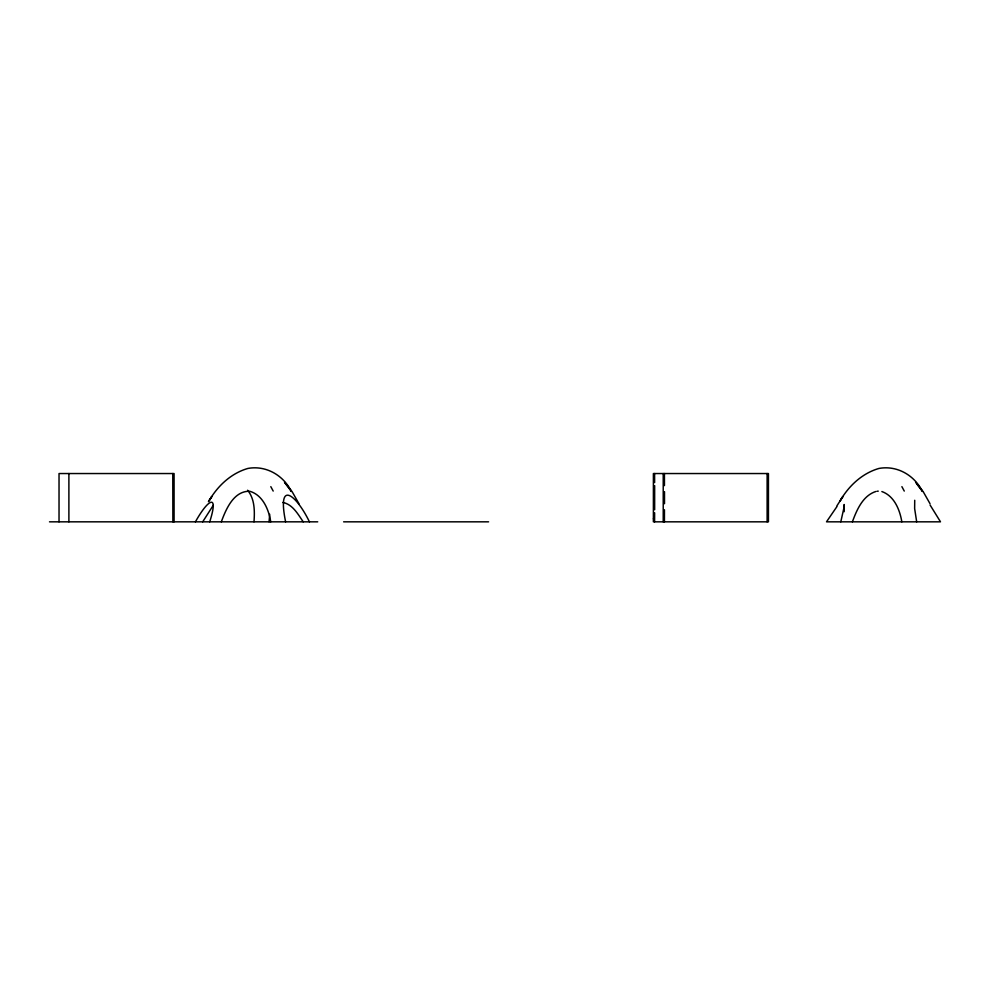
<?xml version="1.0" encoding="UTF-8"?>
<svg xmlns="http://www.w3.org/2000/svg" width="990" height="990" viewBox="0 0 990 990"><rect width="100%" height="100%" fill="white"/><g stroke="black" fill="none" stroke-linecap="round" stroke-linejoin="round"><path stroke-width="1.49" d="M654.588 473.542L654.625 482.6M663.226 521.829L663.226 473.542M664.426 521.829L664.451 509.751M654.625 512.771L654.588 521.829M664.5 503.724L664.5 491.646M844.161 506.076L844.185 504.492L844.185 511.706M914.723 500.272L914.636 508.551L916.678 521.829M844.136 506.942L840.795 521.829M253.997 521.829C254.776 511.199 254.789 498.861 247.599 490.248M269.701 514.268L269.057 521.829M221.315 521.829C225.992 509.157 233.615 491.003 249.629 491.238C262.758 494.901 268.748 509.541 270.753 521.829M852.39 521.829C856.758 509.974 862.736 495.804 875.766 491.51M209.719 521.829C219.211 492.203 207.826 499.467 195.426 521.829M202.69 521.829L213.37 505.147M836.81 506.014L842.886 496.51L840.102 500.878C848.665 485.979 862.191 473.257 878.971 468.443C897.051 465.139 914.513 475.274 922.42 491.448L915.614 482.328M208.432 501.658L211.81 496.51L209.014 500.878C217.59 485.979 231.115 473.257 247.896 468.443C265.976 465.139 283.437 475.274 291.345 491.448L284.538 482.328M836.872 506.657L826.502 521.829L940.5 521.829L930.08 504.999M877.016 491.263L878.254 491.139M49.5 521.829L317.716 521.829M343.629 521.829L488.59 521.829M881.88 491.56C894.255 495.928 899.861 509.85 901.828 521.829M916.641 483.528L923.212 491.696L930.018 503.687M284.637 482.353L292.137 491.696L298.943 503.687M303.212 521.829C298.114 514.429 293.04 504.987 283.672 502.611A23.673 16.681 57.4 0 0 282.719 502.475M309.425 521.829C297.062 496.052 276.643 477.725 285.603 521.829M901.89 486.647L904.266 491.077M270.815 486.647L273.19 491.077M664.451 485.62L664.426 473.542M767.126 473.542L767.126 521.829M654.65 485.62L654.65 509.751M174.079 521.829L174.079 473.542L59.029 473.542L59.029 521.829M172.78 473.542L172.879 521.829M68.892 473.542L68.892 521.829M653.388 518.81L653.388 521.829L768.438 521.829L768.438 473.542L653.388 473.542L653.388 518.81"/></g></svg>
